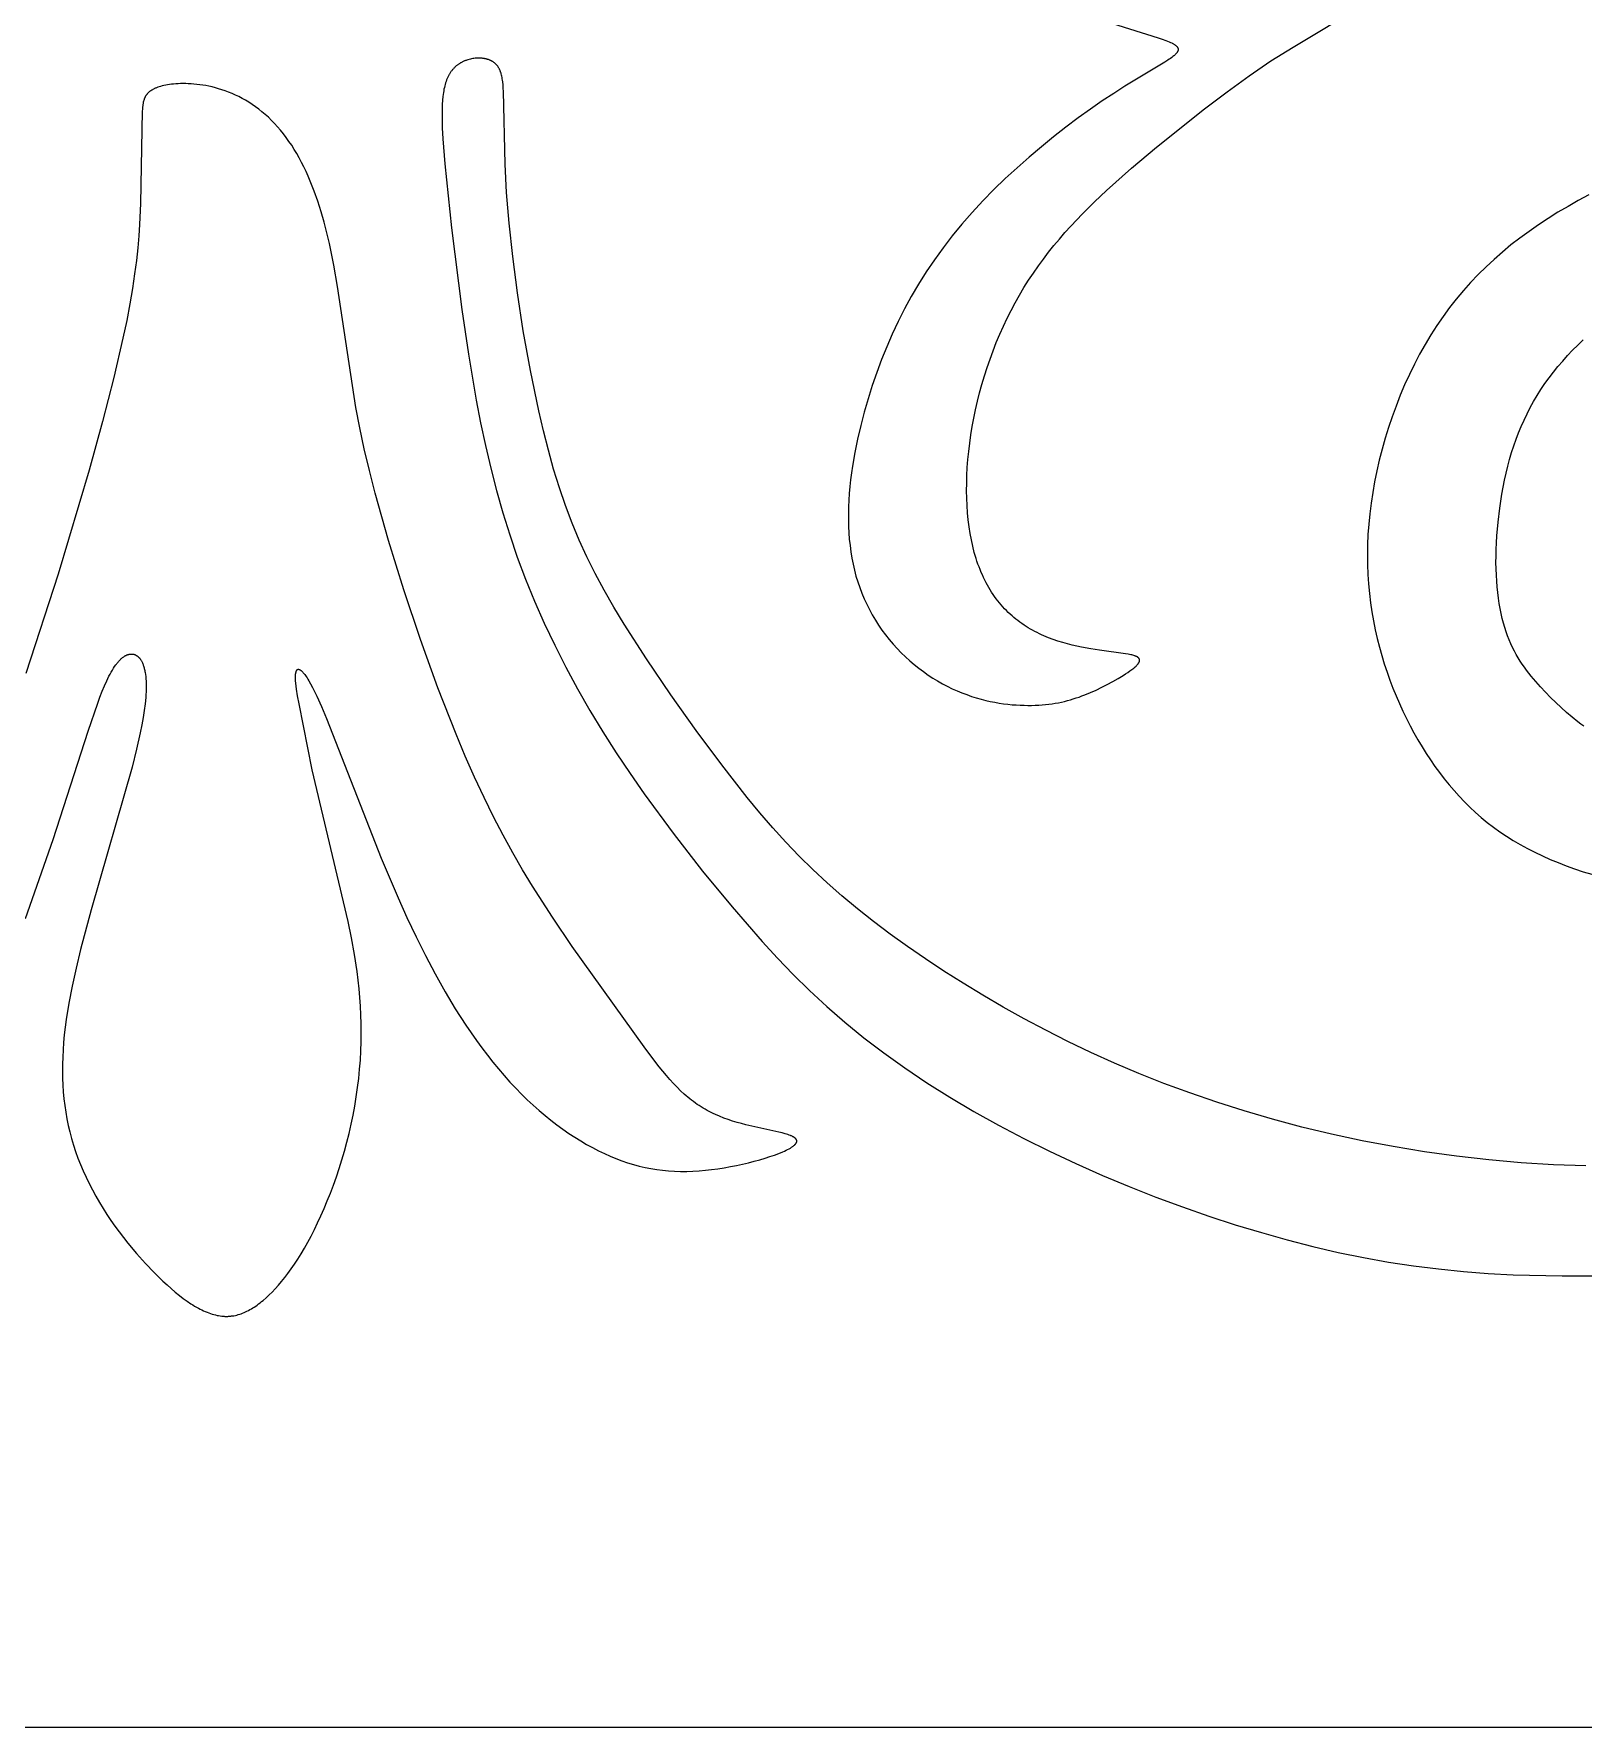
# Model space of a CAD drawing. Extents: x 2.59 to 8.26, y 15.9 to 21.16.
# Drawn here: x 5.247 to 6.958, y 15.899 to 17.77 of the extents above; entities that cross this region are included whole.
import ezdxf

# ---------------------------------------------------------------- set-up
doc = ezdxf.new("R2010")
doc.units = 0
doc.header["$MEASUREMENT"] = 0
doc.layers.add('DEFAULT', color=18, linetype='CONTINUOUS')

msp = doc.modelspace()

# ---------------------------------------------------------------- linework, layer by layer
at = {"layer": 'DEFAULT'}
msp.add_lwpolyline([(2.5915, 15.8988), (8.2615, 15.8988), (8.2615, 21.1638), (2.5915, 21.1638)], close=True, dxfattribs=at)
for points in [[(6.4254, 17.7853), (6.489, 17.7654), (6.4934, 17.7639), (6.4974, 17.7624), (6.4992, 17.7617), (6.5009, 17.761), (6.5024, 17.7603), (6.5039, 17.7597), (6.5045, 17.7593), (6.5052, 17.759), (6.5058, 17.7586), (6.5063, 17.7583), (6.5069, 17.7579), (6.5074, 17.7576), (6.5078, 17.7573), (6.5081, 17.7571), (6.5083, 17.7569), (6.5085, 17.7567), (6.5087, 17.7566), (6.5089, 17.7564), (6.509, 17.7562), (6.5092, 17.7561), (6.5094, 17.7559), (6.5095, 17.7557), (6.5097, 17.7555), (6.5098, 17.7554), (6.51, 17.7552), (6.5101, 17.755), (6.5102, 17.7548), (6.5102, 17.7548), (6.5103, 17.7547), (6.5103, 17.7546), (6.5104, 17.7545), (6.5104, 17.7544), (6.5105, 17.7543), (6.5105, 17.7542), (6.5106, 17.7541), (6.5106, 17.7541), (6.5106, 17.754), (6.5107, 17.7539), (6.5107, 17.7538), (6.5107, 17.7537), (6.5108, 17.7536), (6.5108, 17.7535), (6.5108, 17.7534), (6.5108, 17.7533), (6.5109, 17.7533), (6.5109, 17.7532), (6.5109, 17.7531), (6.5109, 17.753), (6.5109, 17.7529), (6.5109, 17.7528), (6.5109, 17.7527), (6.5109, 17.7526), (6.5109, 17.7525), (6.5109, 17.7524), (6.5109, 17.7523), (6.5109, 17.7522), (6.5109, 17.7522), (6.5109, 17.7521), (6.5109, 17.752), (6.5109, 17.7519), (6.5109, 17.7518), (6.5109, 17.7517), (6.5108, 17.7516), (6.5108, 17.7515), (6.5108, 17.7514), (6.5108, 17.7513), (6.5108, 17.7512), (6.5107, 17.7511), (6.5107, 17.751), (6.5107, 17.7509), (6.5106, 17.7508), (6.5106, 17.7506), (6.5105, 17.7505), (6.5104, 17.7503), (6.5103, 17.7501), (6.5102, 17.7499), (6.5101, 17.7497), (6.51, 17.7495), (6.5098, 17.7493), (6.5097, 17.7491), (6.5096, 17.7489), (6.5094, 17.7487), (6.5092, 17.7485), (6.5091, 17.7483), (6.5089, 17.748), (6.5085, 17.7476), (6.5081, 17.7472), (6.5077, 17.7468), (6.5073, 17.7463), (6.5068, 17.7459), (6.5063, 17.7454), (6.5051, 17.7445), (6.5039, 17.7436), (6.5026, 17.7426), (6.5011, 17.7416), (6.4996, 17.7406), (6.4962, 17.7384), (6.452, 17.7117), (6.4398, 17.7039), (6.4271, 17.6955), (6.414, 17.6864), (6.4006, 17.6768), (6.387, 17.6666), (6.3734, 17.656), (6.3598, 17.645), (6.3463, 17.6336), (6.333, 17.6218), (6.3199, 17.6098), (6.3073, 17.5976), (6.295, 17.5851), (6.2833, 17.5724), (6.272, 17.5595), (6.2613, 17.5465), (6.2512, 17.5333), (6.2416, 17.52), (6.2326, 17.5066), (6.2241, 17.4931), (6.2161, 17.4795), (6.2087, 17.4658), (6.2017, 17.452), (6.1951, 17.438), (6.189, 17.424), (6.1833, 17.4098), (6.1779, 17.3955), (6.1729, 17.3811), (6.1683, 17.3665), (6.1641, 17.3518), (6.1602, 17.337), (6.1567, 17.322), (6.1537, 17.307), (6.1511, 17.292), (6.15, 17.2845), (6.1491, 17.277), (6.1483, 17.2695), (6.1476, 17.262), (6.1471, 17.2546), (6.1468, 17.2472), (6.1466, 17.2399), (6.1466, 17.2327), (6.1467, 17.2254), (6.1471, 17.2183), (6.1476, 17.2112), (6.1484, 17.2043), (6.1493, 17.1973), (6.1504, 17.1905), (6.1517, 17.1838), (6.1533, 17.1772), (6.155, 17.1706), (6.157, 17.1642), (6.1591, 17.1578), (6.1615, 17.1516), (6.1641, 17.1454), (6.1669, 17.1394), (6.1698, 17.1335), (6.173, 17.1277), (6.1764, 17.122), (6.18, 17.1164), (6.1837, 17.111), (6.1877, 17.1057), (6.1918, 17.1005), (6.196, 17.0955), (6.2004, 17.0906), (6.205, 17.0859), (6.2097, 17.0814), (6.2145, 17.077), (6.2194, 17.0728), (6.2244, 17.0688), (6.2295, 17.065), (6.2347, 17.0613), (6.24, 17.0579), (6.2452, 17.0547), (6.2506, 17.0516), (6.2559, 17.0488), (6.2613, 17.0462), (6.2667, 17.0438), (6.272, 17.0416), (6.2774, 17.0396), (6.2827, 17.0377), (6.2879, 17.0361), (6.2932, 17.0346), (6.2983, 17.0333), (6.3034, 17.0322), (6.3084, 17.0312), (6.3133, 17.0303), (6.3181, 17.0296), (6.3229, 17.029), (6.3275, 17.0285), (6.332, 17.0282), (6.3364, 17.0279), (6.3407, 17.0278), (6.345, 17.0277), (6.3491, 17.0277), (6.3531, 17.0279), (6.357, 17.028), (6.3608, 17.0283), (6.3645, 17.0287), (6.3681, 17.0291), (6.3717, 17.0295), (6.3752, 17.0301), (6.3786, 17.0307), (6.382, 17.0314), (6.3853, 17.0322), (6.3886, 17.033), (6.3919, 17.0339), (6.3951, 17.0348), (6.3983, 17.0359), (6.4014, 17.0369), (6.4046, 17.0381), (6.4078, 17.0393), (6.414, 17.0419), (6.4203, 17.0447), (6.4266, 17.0477), (6.4327, 17.0508), (6.4388, 17.0541), (6.4447, 17.0574), (6.4503, 17.0608), (6.4529, 17.0625), (6.4554, 17.0641), (6.4577, 17.0658), (6.4599, 17.0674), (6.4609, 17.0681), (6.4619, 17.0689), (6.4628, 17.0697), (6.4636, 17.0704), (6.4644, 17.0712), (6.4651, 17.0719), (6.4654, 17.0722), (6.4658, 17.0726), (6.4661, 17.0729), (6.4663, 17.0733), (6.4666, 17.0736), (6.4669, 17.074), (6.4671, 17.0743), (6.4673, 17.0746), (6.4674, 17.0748), (6.4675, 17.0749), (6.4676, 17.0751), (6.4677, 17.0752), (6.4677, 17.0754), (6.4678, 17.0756), (6.4679, 17.0757), (6.468, 17.0759), (6.468, 17.076), (6.4681, 17.0762), (6.4681, 17.0763), (6.4682, 17.0765), (6.4682, 17.0766), (6.4682, 17.0767), (6.4683, 17.0769), (6.4683, 17.077), (6.4683, 17.0772), (6.4683, 17.0772), (6.4683, 17.0773), (6.4683, 17.0774), (6.4683, 17.0775), (6.4683, 17.0775), (6.4683, 17.0776), (6.4683, 17.0777), (6.4683, 17.0777), (6.4683, 17.0778), (6.4683, 17.0779), (6.4683, 17.0779), (6.4683, 17.078), (6.4683, 17.0781), (6.4683, 17.0781), (6.4683, 17.0782), (6.4683, 17.0783), (6.4683, 17.0783), (6.4682, 17.0784), (6.4682, 17.0785), (6.4682, 17.0785), (6.4682, 17.0786), (6.4682, 17.0787), (6.4681, 17.0787), (6.4681, 17.0788), (6.4681, 17.0788), (6.4681, 17.0789), (6.468, 17.079), (6.468, 17.079), (6.468, 17.0791), (6.468, 17.0792), (6.4679, 17.0792), (6.4679, 17.0793), (6.4679, 17.0793), (6.4678, 17.0794), (6.4678, 17.0795), (6.4677, 17.0795), (6.4677, 17.0796), (6.4677, 17.0796), (6.4676, 17.0797), (6.4676, 17.0798), (6.4675, 17.0799), (6.4674, 17.08), (6.4673, 17.0801), (6.4672, 17.0802), (6.467, 17.0803), (6.4669, 17.0804), (6.4668, 17.0805), (6.4667, 17.0806), (6.4665, 17.0808), (6.4664, 17.0809), (6.4662, 17.081), (6.4661, 17.0811), (6.4659, 17.0812), (6.4657, 17.0813), (6.4656, 17.0814), (6.4654, 17.0815), (6.4652, 17.0816), (6.4648, 17.0818), (6.4644, 17.0819), (6.464, 17.0821), (6.4636, 17.0823), (6.4631, 17.0825), (6.4626, 17.0826), (6.4621, 17.0828), (6.461, 17.0831), (6.4598, 17.0834), (6.4586, 17.0837), (6.4572, 17.084), (6.4558, 17.0843), (6.4528, 17.0848), (6.4242, 17.0886), (6.4145, 17.0901), (6.4043, 17.0919), (6.3991, 17.093), (6.3939, 17.0942), (6.3886, 17.0956), (6.3834, 17.0971), (6.3781, 17.0987), (6.3729, 17.1005), (6.3677, 17.1025), (6.3626, 17.1046), (6.3601, 17.1058), (6.3576, 17.1069), (6.3551, 17.1082), (6.3526, 17.1094), (6.3502, 17.1108), (6.3478, 17.1121), (6.3454, 17.1135), (6.343, 17.115), (6.3407, 17.1165), (6.3384, 17.1181), (6.3361, 17.1197), (6.3339, 17.1214), (6.3317, 17.1231), (6.3295, 17.1249), (6.3274, 17.1267), (6.3253, 17.1286), (6.3232, 17.1305), (6.3212, 17.1325), (6.3192, 17.1345), (6.3173, 17.1366), (6.3154, 17.1388), (6.3135, 17.141), (6.3117, 17.1432), (6.31, 17.1456), (6.3082, 17.1479), (6.3065, 17.1504), (6.3049, 17.1528), (6.3033, 17.1554), (6.3017, 17.158), (6.3002, 17.1606), (6.2988, 17.1633), (6.2973, 17.1661), (6.296, 17.1689), (6.2946, 17.1718), (6.2934, 17.1747), (6.2921, 17.1777), (6.291, 17.1807), (6.2898, 17.1838), (6.2887, 17.187), (6.2877, 17.1902), (6.2867, 17.1934), (6.2857, 17.1967), (6.284, 17.2035), (6.2825, 17.2105), (6.2811, 17.2177), (6.28, 17.2251), (6.279, 17.2327), (6.2783, 17.2404), (6.2777, 17.2484), (6.2774, 17.2565), (6.2772, 17.2648), (6.2773, 17.2733), (6.2776, 17.2818), (6.278, 17.2906), (6.2787, 17.2994), (6.2796, 17.3084), (6.2807, 17.3174), (6.282, 17.3266), (6.2835, 17.3358), (6.2852, 17.3451), (6.2871, 17.3544), (6.2893, 17.3637), (6.2916, 17.3731), (6.2942, 17.3824), (6.2969, 17.3918), (6.2999, 17.4011), (6.3031, 17.4104), (6.3065, 17.4195), (6.31, 17.4287), (6.3138, 17.4377), (6.3178, 17.4466), (6.322, 17.4554), (6.3264, 17.4641), (6.3309, 17.4726), (6.3357, 17.4811), (6.3406, 17.4893), (6.3457, 17.4974), (6.351, 17.5054), (6.3565, 17.5132), (6.3621, 17.5209), (6.3678, 17.5284), (6.3737, 17.5358), (6.3798, 17.543), (6.3859, 17.5501), (6.3922, 17.5571), (6.4051, 17.5707), (6.4184, 17.5839), (6.4319, 17.5967), (6.4595, 17.6213), (6.4871, 17.6445), (6.5402, 17.6869), (6.5652, 17.7058), (6.5894, 17.7234), (6.6135, 17.7397), (6.638, 17.7551), (6.7146, 17.801)], [(6.9612, 16.5191), (6.9255, 16.5202), (6.8898, 16.5223), (6.8541, 16.5255), (6.8185, 16.5295), (6.7833, 16.5345), (6.7484, 16.5402), (6.7141, 16.5468), (6.6804, 16.554), (6.6475, 16.5619), (6.6153, 16.5705), (6.584, 16.5796), (6.5536, 16.5893), (6.524, 16.5995), (6.4953, 16.6101), (6.4675, 16.6211), (6.4406, 16.6326), (6.4145, 16.6444), (6.3892, 16.6565), (6.3646, 16.6689), (6.3408, 16.6815), (6.3177, 16.6944), (6.2952, 16.7075), (6.2734, 16.7207), (6.2522, 16.7341), (6.2317, 16.7477), (6.2119, 16.7613), (6.1928, 16.7751), (6.1743, 16.789), (6.1566, 16.8031), (6.1395, 16.8173), (6.1232, 16.8317), (6.1074, 16.8463), (6.0922, 16.8613), (6.0775, 16.8767), (6.063, 16.8926), (6.0488, 16.909), (6.0347, 16.9261), (6.0066, 16.962), (5.9783, 17.0001), (5.9504, 17.0395), (5.9236, 17.079), (5.8989, 17.1176), (5.8875, 17.1364), (5.8768, 17.155), (5.8669, 17.1734), (5.8577, 17.1917), (5.8492, 17.2103), (5.8413, 17.2291), (5.834, 17.2484), (5.8273, 17.2682), (5.8209, 17.2887), (5.8151, 17.3097), (5.8096, 17.3312), (5.8044, 17.3532), (5.7952, 17.3976), (5.7874, 17.4415), (5.7809, 17.4837), (5.7757, 17.5235), (5.7718, 17.5605), (5.769, 17.5945), (5.7673, 17.6256), (5.7656, 17.7059), (5.7653, 17.7098), (5.7651, 17.7134), (5.7647, 17.7168), (5.7645, 17.7184), (5.7642, 17.72), (5.764, 17.7214), (5.7637, 17.7229), (5.7633, 17.7242), (5.763, 17.7256), (5.7628, 17.7262), (5.7626, 17.7268), (5.7624, 17.7274), (5.7622, 17.728), (5.762, 17.7286), (5.7617, 17.7292), (5.7615, 17.7298), (5.7612, 17.7303), (5.761, 17.7308), (5.7607, 17.7314), (5.7604, 17.7319), (5.7601, 17.7324), (5.7598, 17.7329), (5.7595, 17.7333), (5.7592, 17.7338), (5.7589, 17.7342), (5.7585, 17.7347), (5.7582, 17.7351), (5.7578, 17.7355), (5.7574, 17.7359), (5.7571, 17.7363), (5.7567, 17.7367), (5.7563, 17.737), (5.7559, 17.7374), (5.7555, 17.7377), (5.755, 17.738), (5.7546, 17.7384), (5.7541, 17.7387), (5.7537, 17.739), (5.7532, 17.7393), (5.7527, 17.7395), (5.7523, 17.7398), (5.7518, 17.74), (5.7513, 17.7403), (5.7507, 17.7405), (5.7502, 17.7407), (5.7497, 17.741), (5.7491, 17.7412), (5.7486, 17.7413), (5.748, 17.7415), (5.7475, 17.7417), (5.7469, 17.7418), (5.7463, 17.742), (5.7457, 17.7421), (5.7451, 17.7422), (5.7445, 17.7424), (5.7439, 17.7425), (5.7433, 17.7426), (5.7427, 17.7426), (5.7421, 17.7427), (5.7414, 17.7428), (5.7408, 17.7428), (5.7395, 17.7429), (5.7382, 17.7429), (5.7369, 17.7429), (5.7356, 17.7428), (5.7342, 17.7427), (5.7329, 17.7426), (5.7315, 17.7424), (5.7302, 17.7421), (5.7289, 17.7418), (5.7275, 17.7415), (5.7262, 17.7411), (5.7249, 17.7407), (5.7242, 17.7404), (5.7236, 17.7402), (5.7229, 17.7399), (5.7223, 17.7397), (5.7216, 17.7394), (5.721, 17.7391), (5.7204, 17.7388), (5.7198, 17.7385), (5.7191, 17.7382), (5.7185, 17.7378), (5.7179, 17.7375), (5.7173, 17.7371), (5.7167, 17.7367), (5.7162, 17.7363), (5.7156, 17.7359), (5.715, 17.7355), (5.7144, 17.7351), (5.7139, 17.7347), (5.7134, 17.7342), (5.7128, 17.7338), (5.7123, 17.7333), (5.7118, 17.7328), (5.7113, 17.7323), (5.7108, 17.7318), (5.7103, 17.7312), (5.7098, 17.7307), (5.7093, 17.7302), (5.7088, 17.7296), (5.7084, 17.729), (5.7079, 17.7284), (5.7075, 17.7278), (5.7071, 17.7272), (5.7067, 17.7266), (5.7063, 17.7259), (5.7059, 17.7253), (5.7055, 17.7246), (5.7051, 17.7239), (5.7047, 17.7232), (5.7044, 17.7225), (5.704, 17.7218), (5.7037, 17.7211), (5.7034, 17.7203), (5.7027, 17.7188), (5.7022, 17.7172), (5.7016, 17.7156), (5.7011, 17.7139), (5.7006, 17.7122), (5.7002, 17.7104), (5.6998, 17.7085), (5.6995, 17.7066), (5.6991, 17.7047), (5.6988, 17.7027), (5.6986, 17.7006), (5.6982, 17.6963), (5.6979, 17.6918), (5.6977, 17.6871), (5.6976, 17.6822), (5.6976, 17.677), (5.6979, 17.6659), (5.6985, 17.6538), (5.7007, 17.6261), (5.708, 17.5554), (5.7194, 17.4652), (5.7267, 17.4156), (5.7354, 17.3651), (5.7402, 17.3399), (5.7456, 17.3148), (5.7514, 17.2898), (5.7578, 17.2651), (5.7648, 17.2405), (5.7724, 17.216), (5.7808, 17.1915), (5.79, 17.1672), (5.7999, 17.1428), (5.8106, 17.1185), (5.8222, 17.0942), (5.8344, 17.07), (5.8474, 17.046), (5.8611, 17.0221), (5.8754, 16.9986), (5.8902, 16.9753), (5.9054, 16.9524), (5.921, 16.93), (5.953, 16.8864), (5.9854, 16.8447), (6.0181, 16.805), (6.0512, 16.767), (6.0682, 16.7485), (6.0856, 16.7304), (6.1038, 16.7126), (6.1227, 16.695), (6.1426, 16.6777), (6.1635, 16.6606), (6.1856, 16.6438), (6.2088, 16.6272), (6.2332, 16.6108), (6.2586, 16.5948), (6.2851, 16.5792), (6.3123, 16.564), (6.3403, 16.5493), (6.3689, 16.5351), (6.3979, 16.5215), (6.4272, 16.5085), (6.4567, 16.4962), (6.4862, 16.4845), (6.5157, 16.4736), (6.545, 16.4634), (6.5741, 16.4539), (6.6029, 16.4452), (6.6315, 16.4371), (6.6598, 16.4299), (6.6878, 16.4234), (6.7157, 16.4177), (6.7434, 16.4127), (6.7711, 16.4085), (6.7986, 16.4051), (6.8262, 16.4023), (6.8536, 16.4002), (6.881, 16.3987), (6.9352, 16.3973), (6.9881, 16.3975)], [(5.2373, 16.7921), (5.2681, 16.8797), (5.3068, 16.9991), (5.3172, 17.0301), (5.3197, 17.0369), (5.3222, 17.0433), (5.3247, 17.0493), (5.3272, 17.0548), (5.3284, 17.0574), (5.3296, 17.0599), (5.3309, 17.0623), (5.3321, 17.0646), (5.3334, 17.0667), (5.3346, 17.0687), (5.3359, 17.0706), (5.3371, 17.0724), (5.3378, 17.0733), (5.3384, 17.0741), (5.339, 17.0749), (5.3397, 17.0756), (5.3403, 17.0764), (5.3409, 17.0771), (5.3416, 17.0777), (5.3422, 17.0784), (5.3429, 17.079), (5.3435, 17.0795), (5.3441, 17.0801), (5.3447, 17.0806), (5.3454, 17.0811), (5.346, 17.0815), (5.3466, 17.0819), (5.3473, 17.0823), (5.3476, 17.0825), (5.3479, 17.0827), (5.3482, 17.0828), (5.3485, 17.083), (5.3488, 17.0831), (5.3491, 17.0833), (5.3494, 17.0834), (5.3497, 17.0835), (5.3501, 17.0837), (5.3504, 17.0838), (5.3507, 17.0839), (5.351, 17.084), (5.3513, 17.0841), (5.3516, 17.0841), (5.3519, 17.0842), (5.3522, 17.0843), (5.3525, 17.0843), (5.3528, 17.0844), (5.3531, 17.0844), (5.3534, 17.0845), (5.3537, 17.0845), (5.354, 17.0845), (5.3543, 17.0845), (5.3546, 17.0845), (5.3548, 17.0845), (5.3551, 17.0845), (5.3554, 17.0845), (5.3557, 17.0844), (5.356, 17.0844), (5.3563, 17.0844), (5.3566, 17.0843), (5.3568, 17.0842), (5.3571, 17.0842), (5.3574, 17.0841), (5.3577, 17.084), (5.3579, 17.0839), (5.3582, 17.0838), (5.3585, 17.0837), (5.3587, 17.0836), (5.359, 17.0835), (5.3593, 17.0833), (5.3595, 17.0832), (5.3598, 17.083), (5.3601, 17.0829), (5.3603, 17.0827), (5.3606, 17.0826), (5.3608, 17.0824), (5.3611, 17.0822), (5.3613, 17.082), (5.3615, 17.0818), (5.3618, 17.0816), (5.362, 17.0814), (5.3623, 17.0811), (5.3625, 17.0809), (5.3627, 17.0807), (5.363, 17.0804), (5.3632, 17.0802), (5.3634, 17.0799), (5.3636, 17.0796), (5.3639, 17.0794), (5.3641, 17.0791), (5.3643, 17.0788), (5.3645, 17.0785), (5.3647, 17.0782), (5.3651, 17.0775), (5.3655, 17.0768), (5.3659, 17.0761), (5.3662, 17.0754), (5.3666, 17.0746), (5.3669, 17.0738), (5.3673, 17.073), (5.3676, 17.0722), (5.3679, 17.0713), (5.3682, 17.0704), (5.3685, 17.0694), (5.3687, 17.0684), (5.369, 17.0674), (5.3692, 17.0664), (5.3694, 17.0653), (5.3696, 17.0642), (5.37, 17.062), (5.3702, 17.0596), (5.3705, 17.0571), (5.3706, 17.0544), (5.3707, 17.0517), (5.3708, 17.0488), (5.3707, 17.0459), (5.3706, 17.0428), (5.3704, 17.0396), (5.3702, 17.0363), (5.3695, 17.0294), (5.3686, 17.022), (5.3674, 17.0142), (5.3659, 17.0061), (5.3642, 16.9975), (5.3602, 16.9792), (5.3553, 16.9596), (5.3101, 16.802), (5.2983, 16.7581), (5.2933, 16.7374), (5.289, 16.7176), (5.2853, 16.6988), (5.2824, 16.6808), (5.2813, 16.6722), (5.2803, 16.6637), (5.2795, 16.6553), (5.2789, 16.6472), (5.2785, 16.6391), (5.2782, 16.6312), (5.2782, 16.6235), (5.2783, 16.6158), (5.2786, 16.6081), (5.2791, 16.6006), (5.2798, 16.5931), (5.2807, 16.5857), (5.2818, 16.5783), (5.2831, 16.571), (5.2846, 16.5637), (5.2864, 16.5564), (5.2883, 16.5491), (5.2904, 16.5419), (5.2928, 16.5347), (5.2953, 16.5276), (5.2981, 16.5204), (5.3011, 16.5133), (5.3043, 16.5063), (5.3077, 16.4993), (5.3113, 16.4923), (5.3151, 16.4854), (5.319, 16.4786), (5.3231, 16.4719), (5.3274, 16.4652), (5.3318, 16.4587), (5.3363, 16.4522), (5.341, 16.4459), (5.3457, 16.4397), (5.3505, 16.4337), (5.3601, 16.422), (5.3699, 16.4111), (5.3796, 16.401), (5.3844, 16.3962), (5.3891, 16.3917), (5.3938, 16.3874), (5.3984, 16.3833), (5.4029, 16.3795), (5.4074, 16.3759), (5.4118, 16.3726), (5.416, 16.3695), (5.4202, 16.3667), (5.4223, 16.3653), (5.4243, 16.3641), (5.4264, 16.3629), (5.4284, 16.3618), (5.4303, 16.3608), (5.4323, 16.3598), (5.4342, 16.3588), (5.4361, 16.358), (5.438, 16.3572), (5.4399, 16.3565), (5.4417, 16.3558), (5.4436, 16.3552), (5.4454, 16.3547), (5.4472, 16.3542), (5.449, 16.3538), (5.4507, 16.3535), (5.4525, 16.3532), (5.4542, 16.353), (5.4559, 16.3528), (5.4568, 16.3528), (5.4576, 16.3527), (5.4585, 16.3527), (5.4593, 16.3527), (5.4602, 16.3527), (5.461, 16.3527), (5.4618, 16.3528), (5.4627, 16.3528), (5.4635, 16.3529), (5.4643, 16.353), (5.4652, 16.3531), (5.466, 16.3532), (5.4668, 16.3533), (5.4676, 16.3534), (5.4693, 16.3538), (5.4709, 16.3541), (5.4725, 16.3546), (5.4741, 16.3551), (5.4757, 16.3556), (5.4773, 16.3562), (5.4789, 16.3569), (5.4805, 16.3576), (5.4821, 16.3584), (5.4837, 16.3592), (5.4854, 16.3601), (5.487, 16.361), (5.4886, 16.362), (5.4902, 16.363), (5.4918, 16.3641), (5.4934, 16.3652), (5.495, 16.3664), (5.4967, 16.3677), (5.4983, 16.369), (5.4999, 16.3703), (5.5032, 16.3732), (5.5066, 16.3763), (5.51, 16.3796), (5.5134, 16.3832), (5.5168, 16.3871), (5.5203, 16.3912), (5.5238, 16.3956), (5.5274, 16.4002), (5.531, 16.4052), (5.5346, 16.4104), (5.5382, 16.416), (5.5419, 16.4219), (5.5456, 16.4281), (5.5493, 16.4346), (5.5529, 16.4414), (5.5566, 16.4486), (5.5602, 16.4561), (5.5638, 16.4638), (5.5674, 16.4719), (5.5709, 16.4803), (5.5743, 16.4889), (5.5777, 16.4977), (5.5809, 16.5068), (5.584, 16.5161), (5.587, 16.5256), (5.5898, 16.5353), (5.5925, 16.545), (5.5949, 16.5549), (5.5972, 16.5649), (5.5993, 16.575), (5.6012, 16.5851), (5.6029, 16.5953), (5.6044, 16.6054), (5.6056, 16.6156), (5.6066, 16.6257), (5.6074, 16.6358), (5.608, 16.6459), (5.6083, 16.6559), (5.6084, 16.6659), (5.6083, 16.6758), (5.608, 16.6857), (5.6075, 16.6954), (5.6068, 16.7051), (5.606, 16.7147), (5.6049, 16.7243), (5.6037, 16.7337), (5.6009, 16.7524), (5.5975, 16.7709), (5.5938, 16.789), (5.554, 16.9565), (5.5396, 17.0295), (5.5381, 17.0381), (5.5369, 17.0457), (5.5365, 17.049), (5.5362, 17.0521), (5.5359, 17.0549), (5.5358, 17.0562), (5.5358, 17.0575), (5.5357, 17.0587), (5.5357, 17.0598), (5.5358, 17.0608), (5.5358, 17.0618), (5.5359, 17.0622), (5.5359, 17.0627), (5.536, 17.0631), (5.536, 17.0635), (5.5361, 17.0639), (5.5362, 17.0642), (5.5363, 17.0646), (5.5363, 17.0648), (5.5364, 17.0649), (5.5364, 17.0651), (5.5365, 17.0652), (5.5365, 17.0654), (5.5366, 17.0655), (5.5366, 17.0657), (5.5367, 17.0658), (5.5367, 17.0659), (5.5368, 17.0661), (5.5369, 17.0662), (5.5369, 17.0663), (5.537, 17.0664), (5.5371, 17.0665), (5.5371, 17.0666), (5.5372, 17.0666), (5.5372, 17.0667), (5.5372, 17.0667), (5.5373, 17.0668), (5.5373, 17.0668), (5.5373, 17.0669), (5.5374, 17.0669), (5.5374, 17.0669), (5.5375, 17.067), (5.5375, 17.067), (5.5375, 17.0671), (5.5376, 17.0671), (5.5376, 17.0671), (5.5377, 17.0672), (5.5377, 17.0672), (5.5378, 17.0672), (5.5378, 17.0673), (5.5379, 17.0673), (5.5379, 17.0673), (5.5379, 17.0673), (5.538, 17.0674), (5.538, 17.0674), (5.5381, 17.0674), (5.5381, 17.0674), (5.5382, 17.0675), (5.5382, 17.0675), (5.5383, 17.0675), (5.5383, 17.0675), (5.5384, 17.0675), (5.5384, 17.0675), (5.5385, 17.0676), (5.5385, 17.0676), (5.5386, 17.0676), (5.5387, 17.0676), (5.5387, 17.0676), (5.5388, 17.0676), (5.5388, 17.0676), (5.5389, 17.0676), (5.5389, 17.0676), (5.539, 17.0676), (5.539, 17.0676), (5.5391, 17.0676), (5.5392, 17.0676), (5.5392, 17.0676), (5.5393, 17.0676), (5.5393, 17.0676), (5.5394, 17.0676), (5.5395, 17.0676), (5.5395, 17.0675), (5.5396, 17.0675), (5.5396, 17.0675), (5.5397, 17.0675), (5.5398, 17.0675), (5.5398, 17.0675), (5.5399, 17.0674), (5.54, 17.0674), (5.5402, 17.0673), (5.5403, 17.0673), (5.5404, 17.0672), (5.5406, 17.0671), (5.5407, 17.0671), (5.5409, 17.067), (5.541, 17.0669), (5.5411, 17.0668), (5.5413, 17.0667), (5.5414, 17.0666), (5.5416, 17.0665), (5.5418, 17.0664), (5.5419, 17.0662), (5.5422, 17.066), (5.5426, 17.0657), (5.5429, 17.0654), (5.5432, 17.065), (5.5436, 17.0647), (5.544, 17.0643), (5.5443, 17.0638), (5.5447, 17.0634), (5.5451, 17.0629), (5.5459, 17.0619), (5.5467, 17.0607), (5.5476, 17.0595), (5.5485, 17.0581), (5.5494, 17.0566), (5.5504, 17.055), (5.5524, 17.0515), (5.5545, 17.0475), (5.5568, 17.0429), (5.5592, 17.0379), (5.5644, 17.0264), (5.57, 17.0131), (5.6302, 16.859), (5.649, 16.8151), (5.6588, 16.7935), (5.669, 16.7721), (5.6794, 16.7513), (5.6901, 16.731), (5.7011, 16.7114), (5.7123, 16.6926), (5.7239, 16.6746), (5.7297, 16.6659), (5.7357, 16.6575), (5.7417, 16.6492), (5.7477, 16.6412), (5.7539, 16.6335), (5.76, 16.626), (5.7663, 16.6187), (5.7726, 16.6116), (5.779, 16.6049), (5.7854, 16.5983), (5.7918, 16.592), (5.7983, 16.586), (5.8049, 16.5802), (5.8114, 16.5746), (5.818, 16.5693), (5.8246, 16.5643), (5.8312, 16.5595), (5.8377, 16.5549), (5.8443, 16.5506), (5.8509, 16.5465), (5.8574, 16.5427), (5.864, 16.5391), (5.8705, 16.5357), (5.877, 16.5326), (5.8834, 16.5297), (5.8898, 16.527), (5.8963, 16.5246), (5.9027, 16.5224), (5.9091, 16.5205), (5.9155, 16.5187), (5.9219, 16.5172), (5.9283, 16.516), (5.9348, 16.5149), (5.9413, 16.5141), (5.9479, 16.5135), (5.9545, 16.5131), (5.9612, 16.5129), (5.968, 16.5129), (5.9748, 16.5131), (5.9816, 16.5135), (5.9886, 16.5141), (5.9955, 16.5149), (6.0024, 16.5158), (6.0094, 16.5169), (6.0162, 16.5181), (6.0231, 16.5194), (6.0297, 16.5209), (6.0363, 16.5224), (6.0426, 16.524), (6.0487, 16.5257), (6.0545, 16.5274), (6.0599, 16.5292), (6.0651, 16.5309), (6.0697, 16.5327), (6.074, 16.5344), (6.076, 16.5353), (6.0778, 16.5362), (6.0795, 16.537), (6.0811, 16.5379), (6.0825, 16.5387), (6.0832, 16.5391), (6.0838, 16.5395), (6.0845, 16.5399), (6.085, 16.5403), (6.0856, 16.5407), (6.0861, 16.5411), (6.0865, 16.5415), (6.087, 16.5419), (6.0872, 16.542), (6.0874, 16.5422), (6.0876, 16.5424), (6.0878, 16.5426), (6.0879, 16.5428), (6.0881, 16.543), (6.0882, 16.5432), (6.0884, 16.5434), (6.0885, 16.5435), (6.0887, 16.5437), (6.0888, 16.5439), (6.0889, 16.5441), (6.089, 16.5443), (6.0891, 16.5444), (6.0891, 16.5445), (6.0892, 16.5446), (6.0892, 16.5447), (6.0893, 16.5448), (6.0893, 16.5449), (6.0893, 16.545), (6.0894, 16.545), (6.0894, 16.5451), (6.0894, 16.5452), (6.0894, 16.5453), (6.0895, 16.5454), (6.0895, 16.5455), (6.0895, 16.5456), (6.0895, 16.5456), (6.0895, 16.5457), (6.0896, 16.5458), (6.0896, 16.5459), (6.0896, 16.546), (6.0896, 16.5461), (6.0896, 16.5462), (6.0896, 16.5462), (6.0896, 16.5463), (6.0896, 16.5464), (6.0896, 16.5465), (6.0896, 16.5466), (6.0896, 16.5466), (6.0896, 16.5467), (6.0896, 16.5468), (6.0895, 16.5469), (6.0895, 16.547), (6.0895, 16.547), (6.0895, 16.5471), (6.0895, 16.5472), (6.0894, 16.5473), (6.0894, 16.5474), (6.0894, 16.5474), (6.0894, 16.5475), (6.0893, 16.5476), (6.0893, 16.5477), (6.0893, 16.5478), (6.0892, 16.5478), (6.0892, 16.5479), (6.0891, 16.548), (6.0891, 16.5481), (6.089, 16.5481), (6.089, 16.5482), (6.089, 16.5483), (6.0889, 16.5484), (6.0888, 16.5485), (6.0888, 16.5485), (6.0887, 16.5486), (6.0887, 16.5487), (6.0886, 16.5488), (6.0884, 16.549), (6.0883, 16.5491), (6.0881, 16.5493), (6.088, 16.5494), (6.0878, 16.5496), (6.0876, 16.5497), (6.0875, 16.5499), (6.0873, 16.55), (6.0871, 16.5501), (6.0869, 16.5503), (6.0867, 16.5504), (6.0865, 16.5506), (6.0863, 16.5507), (6.0858, 16.551), (6.0853, 16.5512), (6.0848, 16.5515), (6.0843, 16.5518), (6.0837, 16.552), (6.0831, 16.5523), (6.0825, 16.5525), (6.0812, 16.553), (6.0798, 16.5535), (6.0783, 16.554), (6.0767, 16.5545), (6.0733, 16.5554), (6.0696, 16.5563), (6.0334, 16.5644), (6.0285, 16.5657), (6.0236, 16.567), (6.0187, 16.5685), (6.0139, 16.5701), (6.009, 16.5718), (6.0043, 16.5737), (5.9996, 16.5757), (5.9973, 16.5768), (5.995, 16.5779), (5.9928, 16.579), (5.9905, 16.5802), (5.9883, 16.5815), (5.9861, 16.5828), (5.9839, 16.5841), (5.9818, 16.5855), (5.9796, 16.5869), (5.9775, 16.5884), (5.9754, 16.5899), (5.9733, 16.5915), (5.9713, 16.5931), (5.9692, 16.5948), (5.9672, 16.5965), (5.9652, 16.5983), (5.9612, 16.602), (5.9573, 16.6059), (5.9533, 16.61), (5.9494, 16.6143), (5.9455, 16.6189), (5.9376, 16.6285), (5.9295, 16.639), (5.9211, 16.6503), (5.8415, 16.7615), (5.8196, 16.7937), (5.7976, 16.8279), (5.7866, 16.8459), (5.7758, 16.8647), (5.7651, 16.8843), (5.7545, 16.9047), (5.744, 16.9261), (5.7336, 16.9485), (5.7233, 16.9718), (5.7131, 16.996), (5.6931, 17.047), (5.6737, 17.1006), (5.6553, 17.1555), (5.6384, 17.2099), (5.6237, 17.2622), (5.6174, 17.2871), (5.6117, 17.3112), (5.6068, 17.3344), (5.6025, 17.357), (5.5823, 17.4906), (5.5782, 17.5141), (5.5733, 17.5379), (5.5705, 17.5498), (5.5674, 17.5616), (5.5641, 17.5732), (5.5604, 17.5847), (5.5564, 17.596), (5.5543, 17.6015), (5.5521, 17.6069), (5.5498, 17.6123), (5.5475, 17.6175), (5.545, 17.6226), (5.5425, 17.6277), (5.5399, 17.6326), (5.5371, 17.6374), (5.5344, 17.642), (5.5315, 17.6466), (5.5285, 17.6509), (5.5255, 17.6552), (5.5224, 17.6593), (5.5192, 17.6632), (5.5159, 17.667), (5.5126, 17.6707), (5.5092, 17.6741), (5.5058, 17.6775), (5.5023, 17.6806), (5.4987, 17.6836), (5.4952, 17.6865), (5.4915, 17.6892), (5.4879, 17.6917), (5.4842, 17.6941), (5.4805, 17.6963), (5.4767, 17.6984), (5.473, 17.7003), (5.4693, 17.7021), (5.4656, 17.7038), (5.4618, 17.7053), (5.4581, 17.7067), (5.4545, 17.7079), (5.4508, 17.7091), (5.4472, 17.7101), (5.4436, 17.711), (5.4401, 17.7118), (5.4367, 17.7125), (5.4333, 17.713), (5.4299, 17.7135), (5.4267, 17.7139), (5.4235, 17.7142), (5.4204, 17.7145), (5.4173, 17.7146), (5.4144, 17.7147), (5.4116, 17.7147), (5.4088, 17.7147), (5.4061, 17.7146), (5.4036, 17.7145), (5.4011, 17.7142), (5.3988, 17.714), (5.3965, 17.7137), (5.3944, 17.7134), (5.3923, 17.713), (5.3903, 17.7126), (5.3885, 17.7121), (5.3867, 17.7116), (5.3851, 17.7111), (5.3835, 17.7106), (5.3828, 17.7103), (5.3821, 17.71), (5.3814, 17.7097), (5.3807, 17.7095), (5.38, 17.7092), (5.3794, 17.7089), (5.3788, 17.7085), (5.3782, 17.7082), (5.3776, 17.7079), (5.3771, 17.7076), (5.3766, 17.7073), (5.3761, 17.7069), (5.3756, 17.7066), (5.3751, 17.7062), (5.3746, 17.7059), (5.3742, 17.7055), (5.3738, 17.7052), (5.3734, 17.7048), (5.373, 17.7045), (5.3727, 17.7041), (5.3723, 17.7037), (5.372, 17.7034), (5.3717, 17.703), (5.3713, 17.7026), (5.3711, 17.7022), (5.3708, 17.7018), (5.3705, 17.7015), (5.3703, 17.7011), (5.37, 17.7007), (5.3698, 17.7003), (5.3696, 17.6999), (5.3694, 17.6995), (5.3692, 17.699), (5.369, 17.6986), (5.3688, 17.6982), (5.3687, 17.6978), (5.3685, 17.6974), (5.3684, 17.6969), (5.3682, 17.6965), (5.3681, 17.6961), (5.3679, 17.6952), (5.3676, 17.6943), (5.3675, 17.6934), (5.3673, 17.6924), (5.3671, 17.6915), (5.367, 17.6905), (5.3668, 17.6885), (5.3666, 17.6864), (5.3665, 17.6842), (5.3645, 17.5824), (5.3634, 17.5591), (5.3626, 17.5466), (5.3614, 17.5334), (5.3599, 17.5193), (5.358, 17.5044), (5.3556, 17.4884), (5.3527, 17.4713), (5.3492, 17.4529), (5.3451, 17.4333), (5.335, 17.39), (5.3225, 17.3412), (5.3077, 17.2877), (5.2735, 17.1728), (5.2379, 17.0628)], [(6.9646, 17.5919), (6.953, 17.5856), (6.9417, 17.5791), (6.9305, 17.5725), (6.9196, 17.5656), (6.909, 17.5586), (6.8986, 17.5514), (6.8885, 17.544), (6.8787, 17.5364), (6.8692, 17.5286), (6.86, 17.5205), (6.8511, 17.5123), (6.8425, 17.5038), (6.8341, 17.495), (6.8261, 17.486), (6.8183, 17.4767), (6.8109, 17.4672), (6.8037, 17.4574), (6.7968, 17.4473), (6.7902, 17.437), (6.7838, 17.4264), (6.7777, 17.4156), (6.772, 17.4046), (6.7665, 17.3933), (6.7612, 17.3819), (6.7563, 17.3703), (6.7517, 17.3585), (6.7474, 17.3467), (6.7434, 17.3348), (6.7396, 17.3228), (6.7363, 17.3107), (6.7332, 17.2987), (6.7304, 17.2867), (6.728, 17.2748), (6.7259, 17.2629), (6.7241, 17.2511), (6.7227, 17.2395), (6.7215, 17.2279), (6.7207, 17.2165), (6.7202, 17.2053), (6.72, 17.1942), (6.7202, 17.1833), (6.7206, 17.1725), (6.7213, 17.1619), (6.7222, 17.1514), (6.7235, 17.1412), (6.7249, 17.1311), (6.7267, 17.1211), (6.7287, 17.1113), (6.7308, 17.1017), (6.7333, 17.0922), (6.7359, 17.0828), (6.7387, 17.0737), (6.7417, 17.0646), (6.7449, 17.0557), (6.7482, 17.0469), (6.7517, 17.0383), (6.7554, 17.0298), (6.7592, 17.0215), (6.7631, 17.0133), (6.7672, 17.0053), (6.7715, 16.9974), (6.7758, 16.9897), (6.7804, 16.9821), (6.785, 16.9747), (6.7898, 16.9674), (6.7947, 16.9603), (6.7997, 16.9534), (6.8049, 16.9466), (6.8103, 16.94), (6.8158, 16.9336), (6.8214, 16.9273), (6.8273, 16.9212), (6.8333, 16.9153), (6.8395, 16.9095), (6.8459, 16.9039), (6.8525, 16.8985), (6.8593, 16.8933), (6.8664, 16.8882), (6.8737, 16.8833), (6.8811, 16.8786), (6.8889, 16.8741), (6.8968, 16.8697), (6.905, 16.8655), (6.9134, 16.8615), (6.922, 16.8576), (6.9308, 16.854), (6.9398, 16.8505), (6.949, 16.8472), (6.9584, 16.844), (6.9679, 16.8411)], [(6.9593, 17.0047), (6.956, 17.0071), (6.9527, 17.0095), (6.9463, 17.0146), (6.9401, 17.0199), (6.934, 17.0253), (6.9281, 17.0309), (6.9224, 17.0365), (6.9168, 17.0422), (6.9113, 17.0481), (6.906, 17.054), (6.9008, 17.0601), (6.8983, 17.0633), (6.8959, 17.0665), (6.8935, 17.0698), (6.8912, 17.0731), (6.8889, 17.0766), (6.8867, 17.0802), (6.8845, 17.0839), (6.8825, 17.0877), (6.8805, 17.0916), (6.8786, 17.0957), (6.8767, 17.1), (6.875, 17.1044), (6.8733, 17.109), (6.8718, 17.1137), (6.8703, 17.1186), (6.869, 17.1238), (6.8678, 17.1291), (6.8666, 17.1346), (6.8656, 17.1403), (6.8648, 17.1462), (6.864, 17.1523), (6.8634, 17.1586), (6.8629, 17.165), (6.8625, 17.1717), (6.8622, 17.1785), (6.8621, 17.1855), (6.8622, 17.1927), (6.8623, 17.1999), (6.8626, 17.2074), (6.8631, 17.2149), (6.8644, 17.2301), (6.8662, 17.2456), (6.8673, 17.2534), (6.8686, 17.2611), (6.87, 17.2689), (6.8716, 17.2766), (6.8733, 17.2843), (6.8752, 17.2919), (6.8772, 17.2995), (6.8794, 17.307), (6.8818, 17.3144), (6.8843, 17.3217), (6.887, 17.3289), (6.89, 17.336), (6.8931, 17.343), (6.8964, 17.3499), (6.8999, 17.3568), (6.9036, 17.3635), (6.9076, 17.3701), (6.9117, 17.3767), (6.9161, 17.3832), (6.9207, 17.3895), (6.9255, 17.3958), (6.9305, 17.402), (6.9358, 17.4081), (6.9412, 17.4142), (6.9468, 17.4201), (6.9526, 17.4259), (6.9586, 17.4317)]]:
    msp.add_lwpolyline(points, dxfattribs=at)

doc.saveas('drawing.dxf')
